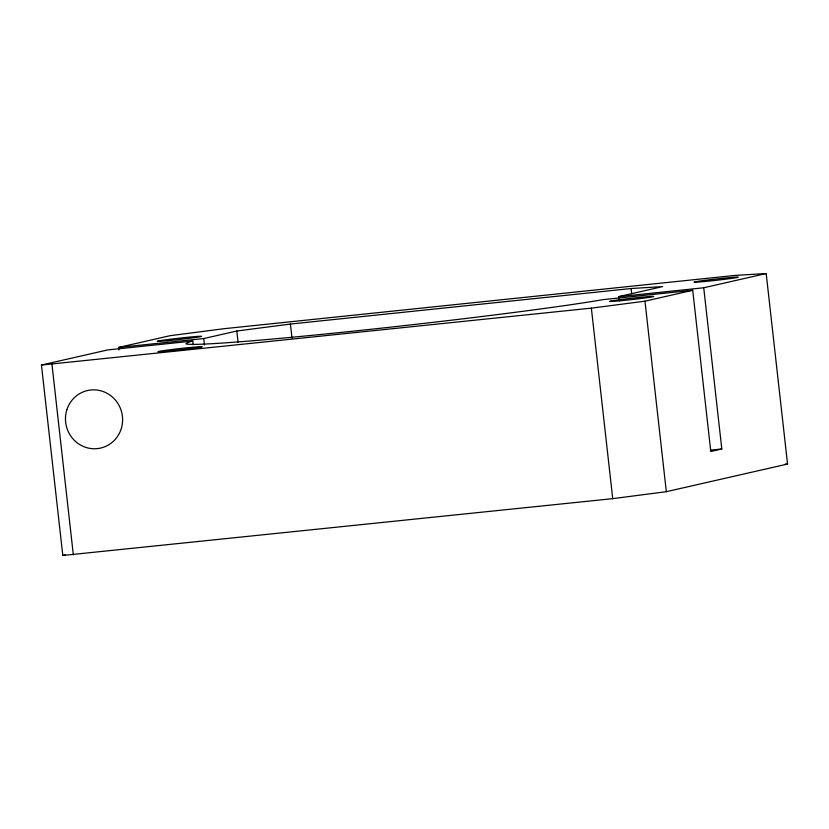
<?xml version="1.0" encoding="UTF-8"?>
<svg xmlns="http://www.w3.org/2000/svg" width="829" height="829" viewBox="0 0 829 829"><rect width="100%" height="100%" fill="white"/><g stroke="black" fill="none" stroke-linecap="round" stroke-linejoin="round"><path stroke-width="1.24" d="M192.732 341.061L188.359 342.19L185.914 343.755A221.312 6.57 -6.4 0 0 350.553 331.434A221.312 6.57 -6.4 0 0 593.409 301.259L603.191 299.621L692.712 290.285L710.795 451.494L721.81 448.986L703.728 287.767L766.183 273.529L787.55 464.043L666.329 491.69L612.724 498.654L62.807 555.471L41.45 365.029L107.573 349.952L192.732 341.061L193.167 344.885M118.879 349.993L118.588 347.434L170.018 335.704L223.623 328.75L734.618 275.456L766.183 273.529M118.588 347.434L203.758 338.553L236.814 331.009L290.419 324.056L631.087 288.523L662.651 286.596L618.569 296.658L618.859 299.217M41.45 365.029L591.357 308.139L644.962 301.176L692.712 290.285M62.807 555.471L65.336 554.902M618.569 296.658L703.728 287.767M710.277 450.188L721.81 448.986M785.022 464.199L787.55 464.043M644.962 301.176L666.329 491.69M631.087 288.523L631.657 293.642M591.357 308.139L612.724 498.654M290.419 324.056L292.005 338.139M236.814 331.009L238.11 342.532M203.758 338.553L204.473 344.957M51.968 364.387L73.335 554.829M66.817 409.909A29.512 28.528 77.1 0 0 100.091 448.188A29.512 28.528 77.1 0 0 115.19 399.827A29.512 28.528 77.1 0 0 66.817 409.909M167.479 340.709A22.134 0.653 -6.4 0 0 201.499 336.377A22.134 0.653 -6.4 0 0 169.644 339.32A22.134 0.653 -6.4 0 0 167.479 340.709M704.184 281.549A22.134 0.653 -6.4 0 0 738.204 277.218A22.134 0.653 -6.4 0 0 706.349 280.161A22.134 0.653 -6.4 0 0 704.184 281.549M168.163 351.102A22.134 0.653 -6.4 0 0 202.172 346.771A22.134 0.653 -6.4 0 0 170.328 349.714A22.134 0.653 -6.4 0 0 168.163 351.102M619.698 300.823A22.134 0.653 -6.4 0 0 653.718 296.492A22.134 0.653 -6.4 0 0 621.864 299.435A22.134 0.653 -6.4 0 0 619.698 300.823"/></g></svg>
